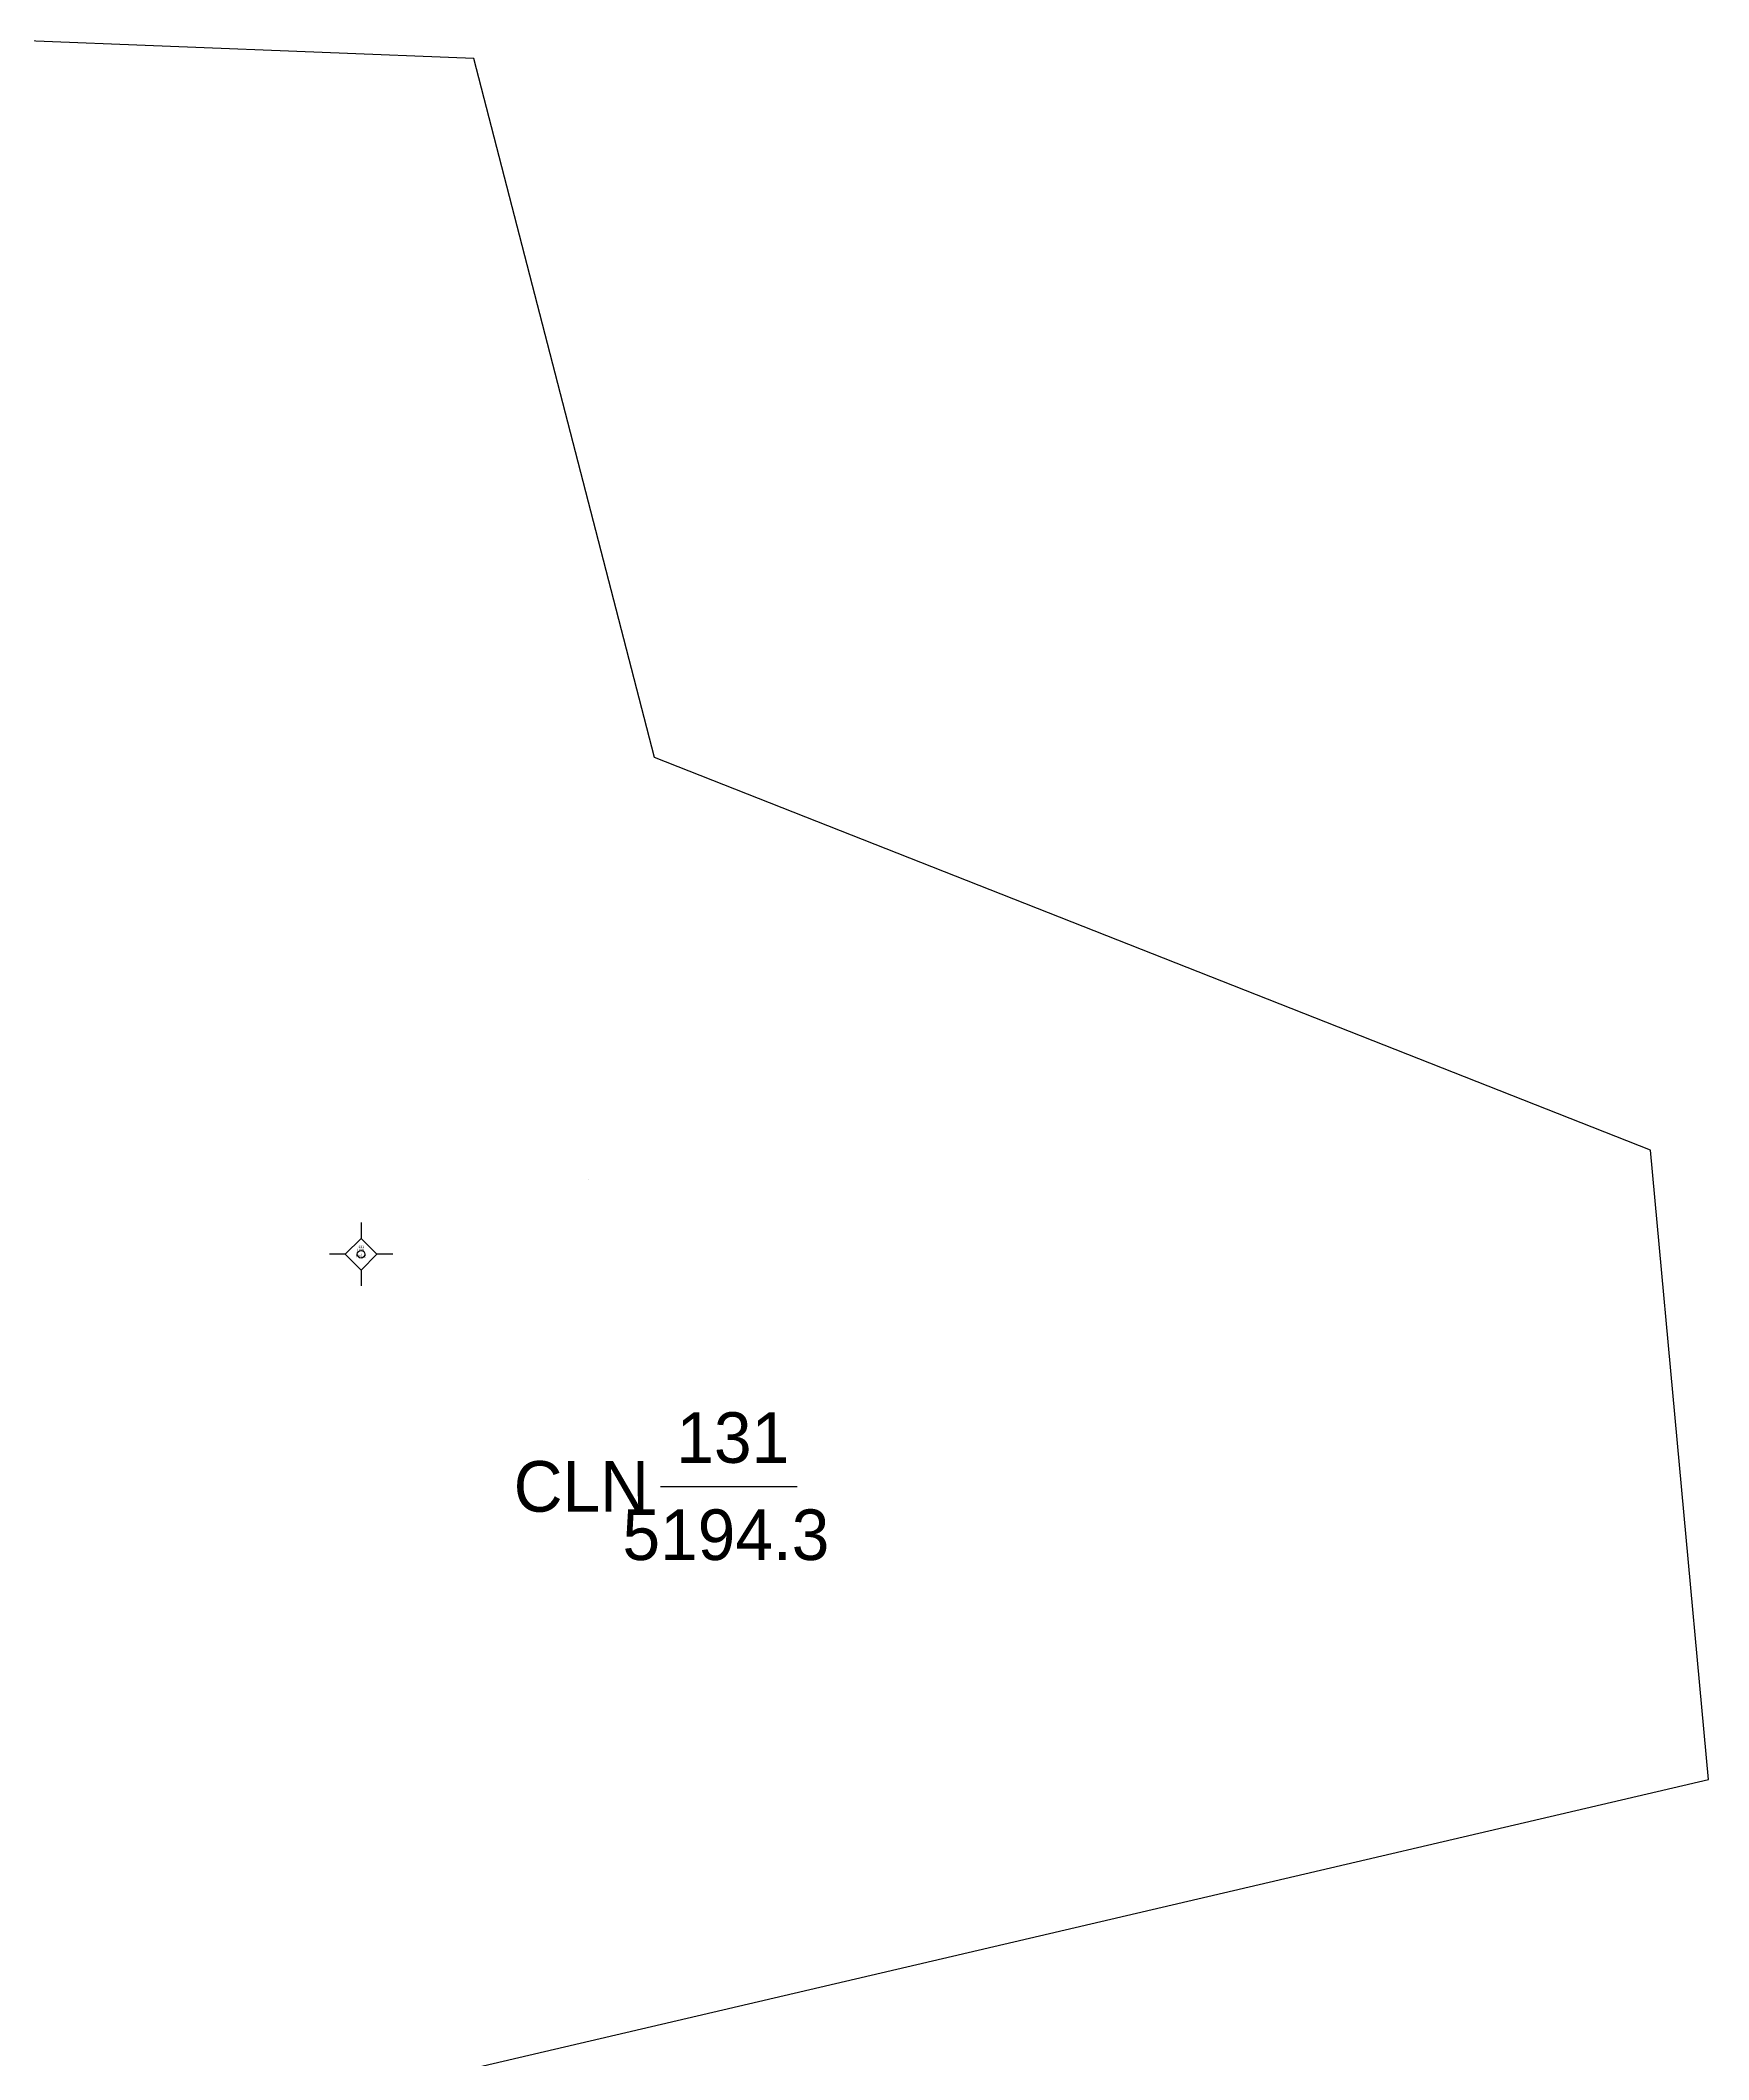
# Model space of a CAD drawing. Extents: x 550890 to 551618, y 1839259 to 1840146.
# Drawn here: x 551121.2 to 551187.2, y 1839669.6 to 1839749.4 of the extents above; entities that cross this region are included whole.
import ezdxf

# ---------------------------------------------------------------- set-up
doc = ezdxf.new("R2010")
doc.units = 0
for name, color, linetype in [('Level 10', 7, 'Continuous'), ('Level 11', 7, 'Continuous'), ('Level 13', 7, 'Continuous'), ('Level 15', 7, 'Continuous'), ('Level 2', 7, 'Continuous'), ('Level 4', 7, 'Continuous')]:
    doc.layers.add(name, color=color, linetype=linetype)

msp = doc.modelspace()

# ---------------------------------------------------------------- linework, layer by layer
at = {"layer": 'Level 10'}
msp.add_lwpolyline([(551117.57, 1839658.77), (551129.02, 1839667.08), (551187.17, 1839680.66), (551184.87, 1839705.54), (551145.49, 1839721.06), (551138.35, 1839748.69), (551120.37, 1839749.41)], dxfattribs=at)
at = {"layer": 'Level 11'}
for p, q in [((551133.896, 1839702.678), (551133.896, 1839702.053)), ((551133.896, 1839702.053), (551133.271, 1839701.428)), ((551134.521, 1839701.428), (551133.896, 1839702.053)), ((551133.271, 1839701.428), (551132.646, 1839701.428)), ((551133.271, 1839701.428), (551133.896, 1839700.803)), ((551133.896, 1839700.803), (551134.521, 1839701.428)), ((551135.146, 1839701.428), (551134.521, 1839701.428)), ((551133.896, 1839700.803), (551133.896, 1839700.178))]:
    msp.add_line(p, q, dxfattribs=at)
msp.add_circle((551133.896, 1839701.428), 0.15, dxfattribs=at)
at = {"layer": 'Level 13'}
for p, q in [((551142.89, 1839704.37), (551142.89, 1839704.37)), ((551145.73, 1839692.24), (551151.13, 1839692.24))]:
    msp.add_line(p, q, dxfattribs=at)

# ---------------------------------------------------------------- texts
msp.add_text('131', height=2, dxfattribs=at).set_placement((551146.358, 1839693.18))
at = {"layer": 'Level 15'}
for s, p in [('131', (551133.787, 1839701.67)), ('Khối 2', (551133.696, 1839701.31)), ('LNK', (551133.754, 1839701.55)), ('.', (551133.883, 1839701.43))]:
    msp.add_text(s, height=0.1, dxfattribs=at).set_placement(p)
at = {"layer": 'Level 2'}
msp.add_text('CLN', height=2, dxfattribs=at).set_placement((551139.927, 1839691.25))
at = {"layer": 'Level 4'}
msp.add_text('5194.3', height=2, dxfattribs=at).set_placement((551144.228, 1839689.34))

doc.saveas('drawing.dxf')
